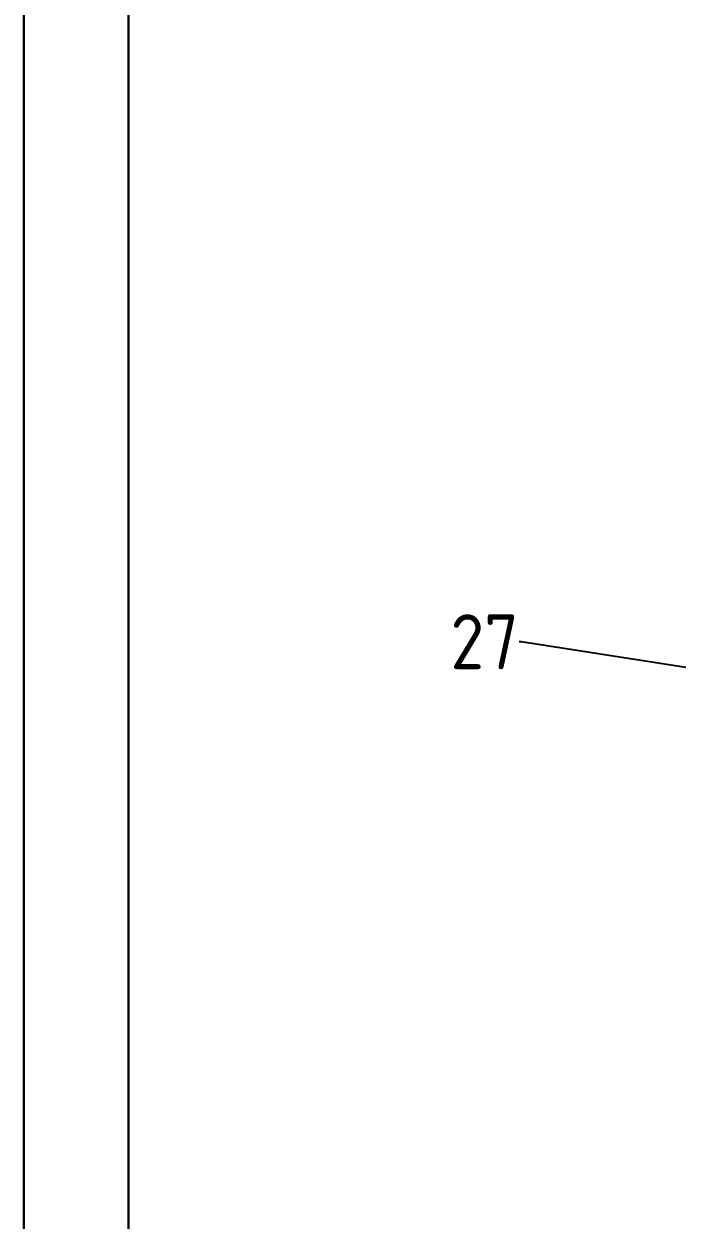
# Model space of a CAD drawing. Header units: millimetres. Extents: x -1 to 1843, y 0 to 1207.
# Drawn here: x -0.5 to 118.2, y 582.3 to 799.8 of the extents above; entities that cross this region are included whole.
import ezdxf
from ezdxf import colors
from ezdxf.entities.mleader import LeaderData, LeaderLine
from ezdxf.math import Vec2, Vec3

# ---------------------------------------------------------------- set-up
doc = ezdxf.new("R2010")
doc.units = ezdxf.units.MM
doc.layers.get('0').update_dxf_attribs({"lineweight": 30})
doc.layers.add('Hasuri', color=7, linetype='Continuous', lineweight=13)
doc.layers.add('Thin', color=7, linetype='Continuous', lineweight=13)
doc.styles.get("Standard").update_dxf_attribs({"font": 'isocp.shx'})

# ---------------------------------------------------------------- blocks, each defined once
blk = doc.blocks.new('_Dot')
at = {"color": 0, "linetype": 'ByBlock', "lineweight": -2}
blk.add_line((-0.5, 0), (-1, 0), dxfattribs=at)
at = {"color": 0, "linetype": 'ByBlock', "const_width": 0.5}
blk.add_lwpolyline([(-0.25, 0, 1), (0.25, 0, 1)], format="xyb", close=True, dxfattribs=at)

msp = doc.modelspace()

# ---------------------------------------------------------------- linework, layer by layer
at = {"lineweight": 30}
for p, q in [((-0.5292324273559643, 838.3878248641765), (-0.5292324273559643, 0.3878248641765367)), ((18.47076757264404, 829.3878248641765), (18.47076757264404, 9.387824864176537))]:
    msp.add_line(p, q, dxfattribs=at)
at = {"layer": 'Hasuri'}
msp.add_line((-0.5292324273559643, 0.3878248641765367), (-0.5292324273559643, 841.3878248641765), dxfattribs=at)

# ---------------------------------------------------------------- leaders
at = {"layer": 'Thin'}
ml = msp.add_multileader_mtext('Standard', dxfattribs=at)
ml.set_content('27', color=256)
ml.set_leader_properties()
ml.set_arrow_properties(name='DOT')
ml.build(insert=Vec2(0, 0))
ml.multileader.update_dxf_attribs({"dogleg_length": 0.36})
ctx = ml.context
ctx.base_point, ctx.char_height, ctx.landing_gap_size, ctx.plane_origin = Vec3(78.10992876915847, 687.4479084158359), 10, 0.09, Vec3(206.7856754560817, 669.1785992562561)
ctx.text_align_type = 2
notes = []
notes.append((ctx, [(0, (1, 1, 0), (89.9038657770325, 687.4479084158359), (-1, 0), 0.36, [(0, [(206.7856754560817, 669.1785992562561)], 0, [])])]))
ctx.mtext.insert, ctx.mtext.alignment, ctx.mtext.flow_direction = Vec3(89.45386577703249, 692.4479084158359), 3, 5
for ctx, leaders in notes:
    for number, flags, end, landing, length, lines in leaders:
        leader = LeaderData()
        leader.index, (leader.has_last_leader_line, leader.has_dogleg_vector, leader.attachment_direction) = number, flags
        leader.last_leader_point, leader.dogleg_vector, leader.dogleg_length = Vec3(end), Vec3(landing), length
        for number, points, colour, breaks in lines:
            line = LeaderLine()
            line.index, line.vertices, line.color, line.breaks = number, Vec3.list(points), colors.encode_raw_color(colour), breaks
            leader.lines.append(line)
        ctx.leaders.append(leader)

doc.saveas('drawing.dxf')
